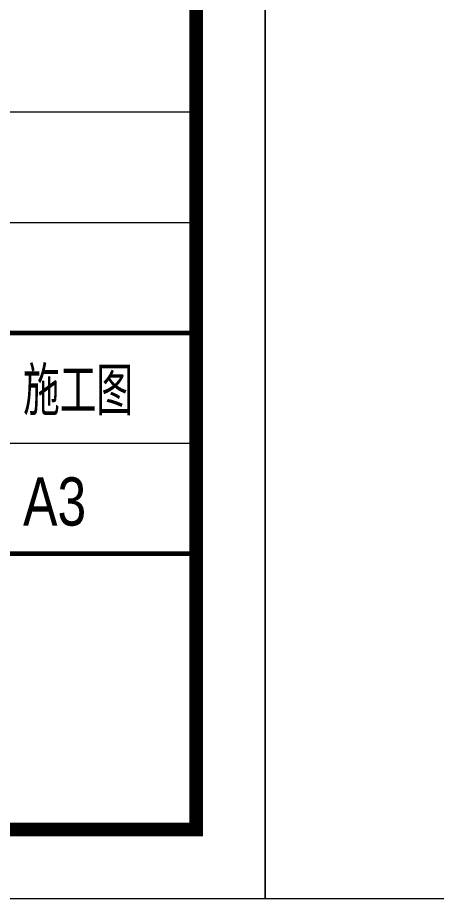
# Model space of a CAD drawing. Header units: millimetres. Extents: x 53009415 to 54059915, y 20499171 to 20796171.
# Drawn here: x 53210436 to 53225624, y 20499171 to 20531104 of the extents above; entities that cross this region are included whole.
import ezdxf

# ---------------------------------------------------------------- set-up
doc = ezdxf.new("R2010")
doc.units = ezdxf.units.MM
doc.header["$LTSCALE"] = 1000
doc.layers.add('PUB_TITLE', color=7, linetype='Continuous', lineweight=20)
doc.layers.add('ROAD', color=2, linetype='Continuous')
doc.styles.add('图签文字', font='hztxt_e.shx', dxfattribs={"width": 0.8, "height": 350, "bigfont": 'hzdx.shx'})

# ---------------------------------------------------------------- blocks, each defined once
blk = doc.blocks.new('a1')
at = {"layer": 'PUB_TITLE'}
blk.add_lwpolyline([(50422310, 18549330), (50506410, 18549330), (50506410, 18608730), (50422310, 18608730)], close=True, dxfattribs=at)
blk = doc.blocks.new('2015AACI_TQ_A3')
at = {"layer": 'PUB_TITLE'}
for p, q in [((0, 5200), (-6000, 5200)), ((-6000, 4400), (0, 4400)), ((0, 3600), (-6000, 3600)), ((-6000, 2800), (0, 2800))]:
    blk.add_line(p, q, dxfattribs=at)
blk.add_lwpolyline([(-6000, 0), (0, 0), (0, 28700), (-6000, 28700)], close=True, dxfattribs=at)
at = {"layer": 'PUB_TITLE', "const_width": 35}
for points in [[(-6000, 3600), (0, 3600)], [(-6000, 2000), (0, 2000)]]:
    blk.add_lwpolyline(points, dxfattribs=at)

msp = doc.modelspace()

# ---------------------------------------------------------------- linework, layer by layer
at = {"layer": 'PUB_TITLE'}
msp.add_lwpolyline([(53009415.381, 20499170.783), (53219415.381, 20499170.783), (53219415.381, 20647670.783), (53009415.381, 20647670.783)], close=True, dxfattribs=at)
at = {"layer": 'PUB_TITLE', "const_width": 500}
msp.add_lwpolyline([(53021915.381, 20501670.783), (53216915.381, 20501670.783), (53216915.381, 20645170.783), (53021915.381, 20645170.783)], close=True, dxfattribs=at)

# ---------------------------------------------------------------- block references
at = {"layer": 'PUB_TITLE', "xscale": 5, "yscale": 5, "zscale": 5}
msp.add_blockref('2015AACI_TQ_A3', (53216915.381, 20501670.783), dxfattribs=at)
at = {"layer": 'ROAD', "xscale": 5, "yscale": 5, "zscale": 5}
msp.add_blockref('a1', (-198892134.618, -72247479.218), dxfattribs=at)

# ---------------------------------------------------------------- texts
at = {"layer": 'PUB_TITLE', "color": 30, "style": '图签文字', "width": 0.8}
for s, p in [('施工图', (53210633.655, 20516685.622)), ('A3', (53210633.655, 20512685.622))]:
    msp.add_text(s, height=1750, dxfattribs=at).set_placement(p)

doc.saveas('drawing.dxf')
